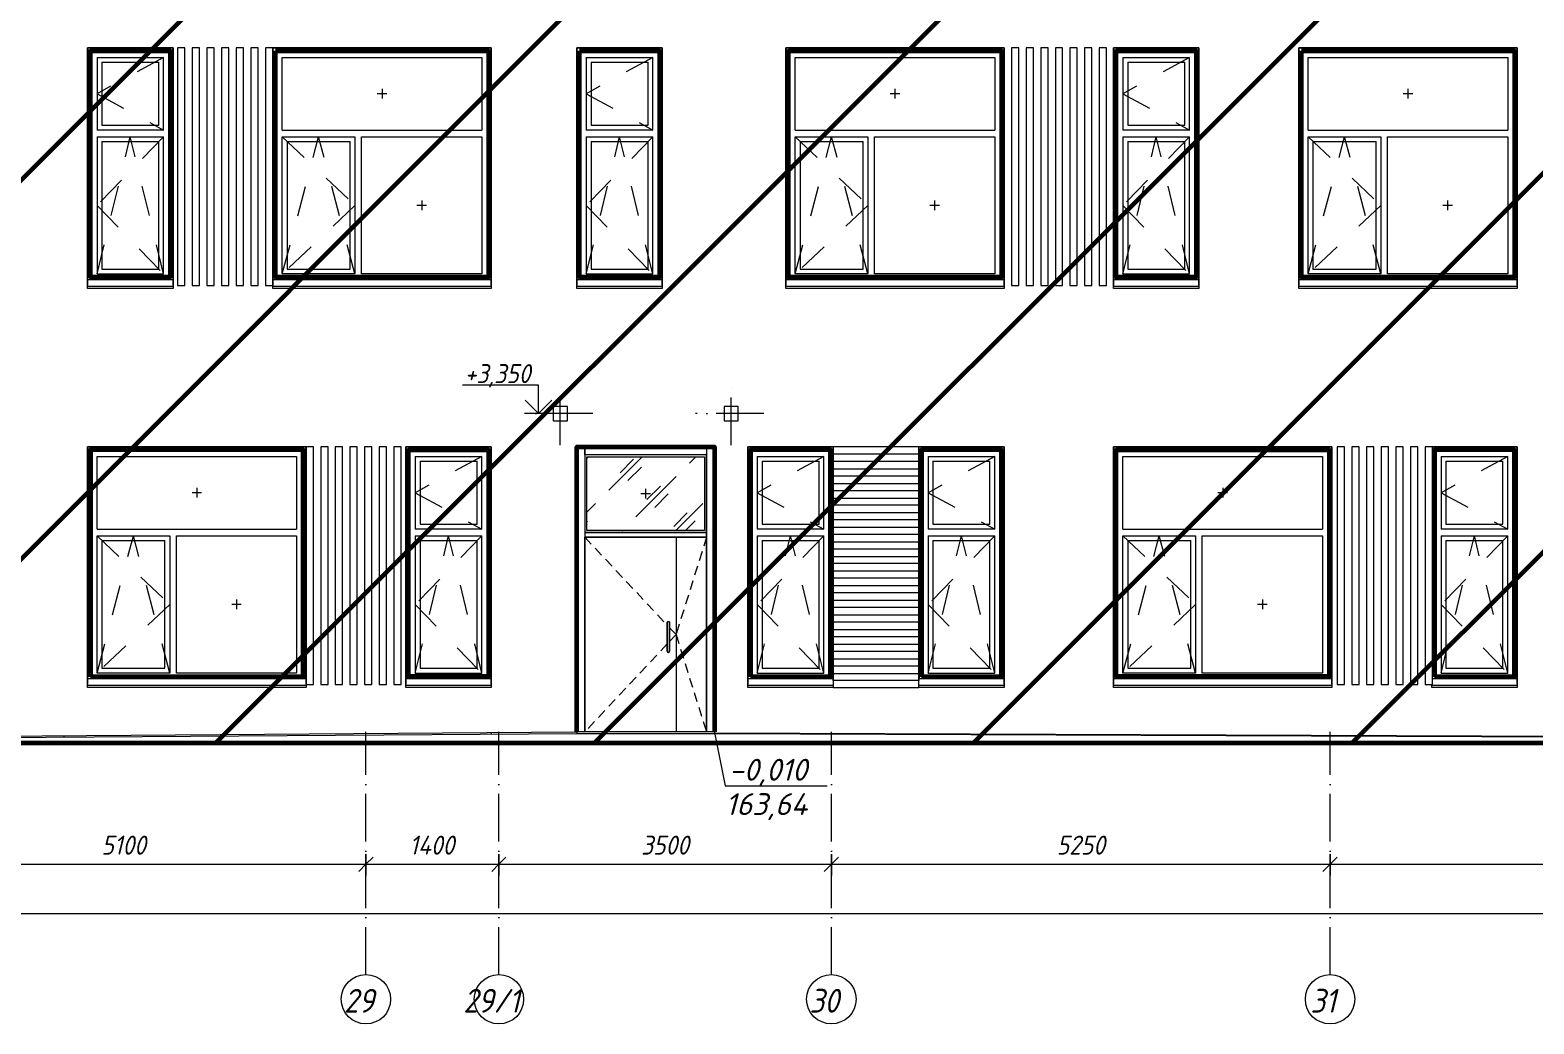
# Model space of a CAD drawing. Header units: millimetres. Extents: x 3914 to 443608, y -156176 to 78197.
# Drawn here: x 141469 to 157300, y -3074 to 7387 of the extents above; entities that cross this region are included whole.
import ezdxf

# ---------------------------------------------------------------- set-up
doc = ezdxf.new("R2010")
doc.units = ezdxf.units.MM
for name, pattern in [('200_ШТРИХ__ш1_п0_6_', [160, 100, -60]), ('50_200_ШТРИХ_1Т_ш5_п1_п1_', [700, 500, -100, 0, -100]), ('Штрих', [635, 317.5, -317.5])]:
    doc.linetypes.add(name, pattern=pattern)
for name, color, linetype, lineweight in [('0) клиннинг', 90, 'Continuous', 60), ('1) Откосы', 102, 'Continuous', 60), ('A-ANNO-DIMS', 7, 'Continuous', 9), ('A-ANNO-NOTE', 7, 'Continuous', 9), ('A-DETL-2', 7, 'Continuous', 5), ('A-DETL-CNTR', 7, '50_200_ШТРИХ_1Т_ш5_п1_п1_', 9), ('A-DETL-THIN', 7, 'Continuous', 9), ('A-DOOR', 7, 'Continuous', 9), ('A-DOOR-1', 7, 'Continuous', 5), ('A-DOOR-2', 7, '200_ШТРИХ__ш1_п0_6_', 5), ('A-DOOR-FRAM', 7, 'Continuous', 5), ('A-DOOR-HDLN', 7, 'Штрих', 5), ('A-GENM', 7, 'Continuous', 9), ('A-GLAZ-1', 7, 'Continuous', 5), ('A-GLAZ-2', 7, 'Штрих', 5), ('A-WALL', 7, 'Continuous', 5), ('G-ANNO-DIMS', 7, 'Continuous', 9), ('G-ANNO-DIMS-1', 7, 'Continuous', 20), ('I-WALL', 7, 'Continuous', 5), ('S-COLS', 7, 'Continuous', 9), ('Оси', 7, 'Continuous', 9), ('Оси-1', 7, '50_200_ШТРИХ_1Т_ш5_п1_п1_', 9)]:
    doc.layers.add(name, color=color, linetype=linetype, lineweight=lineweight)
doc.styles.add('ISOCPEUR_I_1', font='isocpeui.ttf', dxfattribs={"height": 230})
doc.styles.add('ISOCPEUR_I_2', font='isocpeui.ttf', dxfattribs={"width": 0.9, "height": 250})
doc.styles.add('ISOCPEUR_I_3', font='isocpeui.ttf', dxfattribs={"width": 0.9, "height": 200})

msp = doc.modelspace()

# ---------------------------------------------------------------- hatches: boundary and pattern name
at = {"layer": '0) клиннинг'}
h = msp.add_hatch(dxfattribs=at)
h.set_pattern_fill('ANSI31', color=256, scale=888)
h.paths.add_polyline_path([(164523.7, 13930), (38834, 13930), (38834, -116.1), (164523.7, -116.1)])
at = {"layer": 'A-DOOR-1'}
h = msp.add_hatch(dxfattribs=at)
h.set_pattern_fill('FP_27', color=256, style=0, pattern_type=2)
h.set_pattern_definition([(45, (106183.94, 100), (-282.8427, 282.8427), [200, -600]), (45, (105983.94, 0), (-282.8427, 282.8427), [600, -200]), (45, (106383.94, -100), (-282.8427, 282.8427), [200, -600])])
h.paths.add_polyline_path([(148568.7, 2120), (148568.7, 2895), (147328.7, 2895), (147328.7, 2120), (148103.7, 2120)], flags=0)

# ---------------------------------------------------------------- linework, layer by layer
at = {"layer": '0) клиннинг'}
msp.add_lwpolyline([(38834, -116.1), (164523.7, -116.1), (164523.7, 13930), (38834, 13930)], close=True, dxfattribs=at)
at = {"layer": '1) Откосы'}
for points in [[(142103.7, 7170), (142943.7, 7170), (142943.7, 4785), (142103.7, 4785)], [(144053.7, 7170), (146293.7, 7170), (146293.7, 4785), (144053.7, 4785)], [(147253.7, 7170), (148093.7, 7170), (148093.7, 4785), (147253.7, 4785)], [(149453.7, 7170), (151693.7, 7170), (151693.7, 4785), (149453.7, 4785)], [(152903.7, 7170), (153743.7, 7170), (153743.7, 4785), (152903.7, 4785)], [(154853.7, 7170), (157093.7, 7170), (157093.7, 4785), (154853.7, 4785)], [(142103.7, 585), (144343.7, 585), (144343.7, 2970), (142103.7, 2970)], [(145453.7, 2970), (146293.7, 2970), (146293.7, 585), (145453.7, 585)], [(149053.7, 585), (149893.7, 585), (149893.7, 2970), (149053.7, 2970)], [(150853.7, 585), (151693.7, 585), (151693.7, 2970), (150853.7, 2970)], [(152903.7, 2970), (155143.7, 2970), (155143.7, 585), (152903.7, 585)], [(156253.7, 585), (157093.7, 585), (157093.7, 2970), (156253.7, 2970)]]:
    msp.add_lwpolyline(points, close=True, dxfattribs=at)
msp.add_lwpolyline([(147223.7, 0), (147223.7, 3000), (148673.7, 3000), (148673.7, 0)], dxfattribs=at)
at = {"layer": 'A-ANNO-DIMS'}
for p, q in [((139903.7, -1393.1), (145003.7, -1393.1)), ((145003.7, -1287), (145003.7, -1513.1)), ((145003.7, -1393.1), (145003.7, -1287)), ((145003.7, -1287), (145003.7, -1513.1)), ((145003.7, -1393.1), (145003.7, -1287)), ((145003.7, -1393.1), (146403.7, -1393.1)), ((146403.7, -1287), (146403.7, -1513.1)), ((146403.7, -1393.1), (146403.7, -1287)), ((146403.7, -1287), (146403.7, -1513.1)), ((146403.7, -1393.1), (146403.7, -1287)), ((146403.7, -1393.1), (149903.7, -1393.1)), ((149903.7, -1287), (149903.7, -1513.1)), ((149903.7, -1393.1), (149903.7, -1287)), ((149903.7, -1287), (149903.7, -1513.1)), ((149903.7, -1393.1), (149903.7, -1287)), ((149903.7, -1393.1), (155153.7, -1393.1)), ((155153.7, -1287), (155153.7, -1513.1)), ((155153.7, -1393.1), (155153.7, -1287)), ((155153.7, -1287), (155153.7, -1513.1)), ((155153.7, -1393.1), (155153.7, -1287)), ((155153.7, -1393.1), (160403.7, -1393.1)), ((39183.7, -1912.7), (164323.7, -1912.7))]:
    msp.add_line(p, q, dxfattribs=at)
at = {"layer": 'A-ANNO-DIMS', "lineweight": 20}
for p, q in [((145003.7, -1393.1), (144928.7, -1468.1)), ((145003.7, -1393.1), (144928.7, -1468.1)), ((145003.7, -1393.1), (145078.7, -1318.1)), ((145003.7, -1393.1), (145078.7, -1318.1)), ((146403.7, -1393.1), (146328.7, -1468.1)), ((146403.7, -1393.1), (146328.7, -1468.1)), ((146403.7, -1393.1), (146478.7, -1318.1)), ((146403.7, -1393.1), (146478.7, -1318.1)), ((149903.7, -1393.1), (149828.7, -1468.1)), ((149903.7, -1393.1), (149828.7, -1468.1)), ((149903.7, -1393.1), (149978.7, -1318.1)), ((149903.7, -1393.1), (149978.7, -1318.1)), ((155153.7, -1393.1), (155078.7, -1468.1)), ((155153.7, -1393.1), (155078.7, -1468.1)), ((155153.7, -1393.1), (155228.7, -1318.1)), ((155153.7, -1393.1), (155228.7, -1318.1))]:
    msp.add_line(p, q, dxfattribs=at)
at = {"layer": 'A-ANNO-NOTE'}
for p, q in [((148675.3, -7.4), (148786.3, -568.5)), ((149861, -571.6), (148786.3, -571.6))]:
    msp.add_line(p, q, dxfattribs=at)
at = {"layer": 'A-DETL-2'}
for p, q in [((147124.8, 3425), (146974.8, 3425)), ((146974.8, 3425), (146974.8, 3275)), ((147124.8, 3275), (147124.8, 3425)), ((148923.7, 3425), (148773.7, 3425)), ((148773.7, 3425), (148773.7, 3275)), ((148923.7, 3275), (148923.7, 3425)), ((146974.8, 3275), (147124.8, 3275)), ((148773.7, 3275), (148923.7, 3275)), ((148682.9, -21.3), (147222.9, -21.3)), ((164453.7, -78.6), (148682.9, -21.3))]:
    msp.add_line(p, q, dxfattribs=at)
at = {"layer": 'A-DETL-CNTR'}
for p, q in [((147049.8, 3020), (147049.8, 3660)), ((148848.7, 3020), (148848.7, 3660)), ((147393.9, 3350), (146673.9, 3350)), ((149192.8, 3350), (148472.8, 3350))]:
    msp.add_line(p, q, dxfattribs=at)
at = {"layer": 'A-DETL-THIN'}
msp.add_line((147222.9, -21.3), (128373.7, -150), dxfattribs=at)
at = {"layer": 'A-DOOR'}
for p, q in [((147308.7, 2915), (147308.7, 2100)), ((148588.7, 2915), (147308.7, 2915)), ((147328.7, 2895), (148568.7, 2895)), ((147328.7, 2120), (147328.7, 2895)), ((148568.7, 2895), (148568.7, 2120)), ((148588.7, 2100), (148588.7, 2915)), ((147308.7, 2100), (148588.7, 2100)), ((148568.7, 2120), (147328.7, 2120)), ((148176.2, 850), (148176.2, 1150)), ((148176.2, 1150), (148176.2, 850)), ((148201.2, 1150), (148201.2, 850)), ((148201.2, 850), (148201.2, 1150))]:
    msp.add_line(p, q, dxfattribs=at)
for centre, start, end in [((148188.7, 1150), 0, 180), ((148188.7, 850), 180, 0)]:
    msp.add_arc(centre, 12.5, start, end, dxfattribs=at)
msp.add_open_spline([(148176.2, 1150), (148176.2, 1150.3), (148176.2, 1150.8), (148176.2, 1151.6), (148176.4, 1152.4), (148176.6, 1153.2), (148176.8, 1154), (148177.1, 1154.8), (148177.4, 1155.5), (148177.7, 1156), (148177.8, 1156.2)], degree=3, dxfattribs=at)
for points, knots in [([(148179.8, 1158.8), (148180, 1159), (148180.4, 1159.4), (148181.2, 1160.1), (148182.4, 1160.9), (148183.9, 1161.6), (148184.9, 1162), (148185.4, 1162.1)], [0.75, 0.75, 0.75, 0.75, 0.77083333, 0.79166667, 0.83333333, 0.875, 0.91666667, 0.91666667, 0.91666667, 0.91666667]), ([(148188.7, 1162.5), (148189.7, 1162.5), (148191.4, 1162.3), (148193.4, 1161.6), (148194.9, 1160.9), (148196.1, 1160.1), (148196.9, 1159.4), (148197.7, 1158.7), (148198.6, 1157.6), (148199.2, 1156.7), (148199.5, 1156.2)], [0, 0, 0, 0, 0.08333333, 0.125, 0.16666667, 0.20833333, 0.22916667, 0.25, 0.29166667, 0.33333333, 0.33333333, 0.33333333, 0.33333333]), ([(148176.2, 850), (148176.2, 849.7), (148176.2, 849.2), (148176.2, 848.4), (148176.4, 847.6), (148176.6, 846.8), (148176.8, 846), (148177.1, 845.2), (148177.4, 844.5), (148177.8, 843.7), (148178.3, 843.1), (148178.9, 842.2), (148179.6, 841.3), (148180.4, 840.6), (148181.2, 839.9), (148182.4, 839.1), (148183.9, 838.4), (148185.9, 837.7), (148187.6, 837.5), (148188.7, 837.5)], [0.5, 0.5, 0.5, 0.5, 0.52083333, 0.54166667, 0.5625, 0.58333333, 0.60416667, 0.625, 0.64583333, 0.66666667, 0.6875, 0.70833333, 0.75, 0.77083333, 0.79166667, 0.83333333, 0.875, 0.91666667, 1, 1, 1, 1]), ([(148199.5, 843.7), (148199.3, 843.5), (148199.1, 843.1), (148198.4, 842.2), (148197.7, 841.3), (148196.9, 840.6), (148196.1, 839.9), (148194.9, 839.1), (148193.4, 838.4), (148191.4, 837.7), (148189.7, 837.5), (148188.7, 837.5)], [-0.33333333, -0.33333333, -0.33333333, -0.33333333, -0.3125, -0.29166667, -0.25, -0.22916667, -0.20833333, -0.16666667, -0.125, -0.08333333, 0, 0, 0, 0])]:
    msp.add_open_spline(points, degree=3, knots=knots, dxfattribs=at)
at = {"layer": 'A-DOOR-1'}
for p, q in [((148268.7, 2050), (147308.7, 2050)), ((147308.7, 0), (147308.7, 2050)), ((148268.7, 2050), (148268.7, 0)), ((148588.7, 2050), (148268.7, 2050)), ((148268.7, 2050), (148268.7, 0)), ((148588.7, 0), (148588.7, 2050)), ((148268.7, 0), (147308.7, 0)), ((148588.7, 0), (148268.7, 0))]:
    msp.add_line(p, q, dxfattribs=at)
at = {"layer": 'A-DOOR-2'}
for p, q in [((147307.3, 2050), (148176.2, 1123.6)), ((148590, 2050), (148268.7, 1025)), ((148201.2, 1097), (148268.7, 1025)), ((148268.7, 1025), (148201.2, 952.9)), ((148268.7, 1025), (148588.7, 0)), ((148176.2, 926.2), (147308.7, 0))]:
    msp.add_line(p, q, dxfattribs=at)
at = {"layer": 'A-DOOR-FRAM'}
for p, q in [((147308.7, 2915), (147308.7, 3000)), ((147308.7, 3000), (147308.7, 0)), ((148588.7, 2915), (147308.7, 2915)), ((148588.7, 3000), (148588.7, 2915)), ((148588.7, 3000), (148588.7, 0)), ((148588.7, 2100), (147308.7, 2100)), ((147308.7, 2100), (147308.7, 2050)), ((148588.7, 2050), (148588.7, 2100)), ((147308.7, 2050), (148588.7, 2050)), ((147223.7, 300), (147223.7, 0)), ((148673.7, 0), (148588.7, 0)), ((147308.7, 0), (147223.7, 0))]:
    msp.add_line(p, q, dxfattribs=at)
at = {"layer": 'A-DOOR-HDLN'}
for p, q in [((148673.7, 3000), (147223.7, 3000)), ((147223.7, 0), (147223.7, 3000)), ((148673.7, 3000), (147223.7, 3000)), ((147223.7, 0), (147223.7, 3000)), ((148673.7, 0), (148673.7, 3000)), ((148673.7, 0), (148673.7, 3000))]:
    msp.add_line(p, q, dxfattribs=at)
at = {"layer": 'A-GENM'}
for p, q in [((142088.5, 7175), (142073.7, 7175)), ((142073.7, 7170), (142089.7, 7170)), ((142139.7, 7200), (142088.5, 7175)), ((142089.7, 7170), (142140.8, 7195)), ((142140.8, 7195), (142209.7, 7195)), ((142209.7, 7195), (142209.7, 7200)), ((142837.7, 7200), (142837.7, 7195)), ((142837.7, 7195), (142906.5, 7195)), ((142906.5, 7195), (142957.7, 7170)), ((142958.8, 7175), (142907.7, 7200)), ((142957.7, 7170), (142973.7, 7170)), ((142973.7, 7175), (142958.8, 7175)), ((147987.7, 7200), (147987.7, 7195)), ((147987.7, 7195), (148056.5, 7195)), ((148056.5, 7195), (148107.7, 7170)), ((148108.8, 7175), (148057.7, 7200)), ((148107.7, 7170), (148123.7, 7170)), ((148123.7, 7175), (148108.8, 7175)), ((149438.5, 7175), (149423.7, 7175)), ((149423.7, 7170), (149429.7, 7170)), ((149429.7, 7170), (149439.7, 7170)), ((149429.7, 7170), (149429.7, 4758.8)), ((149489.7, 7200), (149438.5, 7175)), ((149439.7, 7170), (149490.8, 7195)), ((149490.8, 7195), (149559.7, 7195)), ((149559.7, 7195), (149559.7, 7200)), ((152888.5, 7175), (152873.7, 7175)), ((152873.7, 7170), (152889.7, 7170)), ((152939.7, 7200), (152888.5, 7175)), ((152889.7, 7170), (152940.8, 7195)), ((152940.8, 7195), (153009.7, 7195)), ((153009.7, 7195), (153009.7, 7200)), ((153637.7, 7200), (153637.7, 7195)), ((153637.7, 7195), (153706.5, 7195)), ((153706.5, 7195), (153757.7, 7170)), ((153758.8, 7175), (153707.7, 7200)), ((153757.7, 7170), (153773.7, 7170)), ((153773.7, 7175), (153758.8, 7175)), ((142088.5, 2975), (142073.7, 2975)), ((142073.7, 2970), (142089.7, 2970)), ((142139.7, 3000), (142088.5, 2975)), ((142089.7, 2970), (142140.8, 2995)), ((142140.8, 2995), (142209.7, 2995)), ((142209.7, 2995), (142209.7, 3000)), ((144237.7, 3000), (144237.7, 2995)), ((144237.7, 2995), (144306.5, 2995)), ((144306.5, 2995), (144357.7, 2970)), ((144358.8, 2975), (144307.7, 3000)), ((144357.7, 2970), (144373.7, 2970)), ((144373.7, 2975), (144358.8, 2975)), ((144367.7, 2970), (144373.7, 2970)), ((144367.7, 558.8), (144367.7, 2970)), ((145438.5, 2975), (145423.7, 2975)), ((145423.7, 2970), (145439.7, 2970)), ((145489.7, 3000), (145438.5, 2975)), ((145439.7, 2970), (145490.8, 2995)), ((145490.8, 2995), (145559.7, 2995)), ((145559.7, 2995), (145559.7, 3000)), ((149787.7, 3000), (149787.7, 2995)), ((149787.7, 2995), (149856.5, 2995)), ((149856.5, 2995), (149907.7, 2970)), ((149908.8, 2975), (149857.7, 3000)), ((149907.7, 2970), (149923.7, 2970)), ((149923.7, 2975), (149908.8, 2975)), ((150838.5, 2975), (150823.7, 2975)), ((150823.7, 2970), (150829.7, 2970)), ((150829.7, 2970), (150839.7, 2970)), ((150829.7, 2970), (150829.7, 558.8)), ((150889.7, 3000), (150838.5, 2975)), ((150839.7, 2970), (150890.8, 2995)), ((150890.8, 2995), (150959.7, 2995)), ((150959.7, 2995), (150959.7, 3000)), ((152888.5, 2975), (152873.7, 2975)), ((152873.7, 2970), (152889.7, 2970)), ((152939.7, 3000), (152888.5, 2975)), ((152889.7, 2970), (152940.8, 2995)), ((152940.8, 2995), (153009.7, 2995)), ((153009.7, 2995), (153009.7, 3000)), ((155037.7, 3000), (155037.7, 2995)), ((155037.7, 2995), (155106.5, 2995)), ((155106.5, 2995), (155157.7, 2970)), ((155158.8, 2975), (155107.7, 3000)), ((155157.7, 2970), (155173.7, 2970)), ((155173.7, 2975), (155158.8, 2975)), ((155167.7, 2970), (155173.7, 2970)), ((155167.7, 558.8), (155167.7, 2970)), ((156238.5, 2975), (156230.7, 2975)), ((156230.7, 2970), (156239.7, 2970)), ((156289.7, 3000), (156238.5, 2975)), ((156239.7, 2970), (156290.8, 2995)), ((156290.8, 2995), (156359.7, 2995)), ((156359.7, 2995), (156359.7, 3000))]:
    msp.add_line(p, q, dxfattribs=at)
at = {"layer": 'A-GLAZ-1'}
for p, q in [((142073.7, 7200), (142073.7, 4702.5)), ((142973.7, 7200), (142073.7, 7200)), ((142103.7, 4785), (142103.7, 7170)), ((142103.7, 7170), (142943.7, 7170)), ((142943.7, 7170), (142943.7, 4785)), ((142973.7, 4702.5), (142973.7, 7200)), ((144023.7, 7200), (144023.7, 4702.5)), ((146323.7, 7200), (144023.7, 7200)), ((144053.7, 7170), (144053.7, 4785)), ((146293.7, 7170), (144053.7, 7170)), ((146293.7, 4785), (146293.7, 7170)), ((146323.7, 4702.5), (146323.7, 7200)), ((147223.7, 7200), (147223.7, 4702.5)), ((148123.7, 7200), (147223.7, 7200)), ((147253.7, 4785), (147253.7, 7170)), ((147253.7, 7170), (148093.7, 7170)), ((148093.7, 7170), (148093.7, 4785)), ((148123.7, 4702.5), (148123.7, 7200)), ((149423.7, 7200), (149423.7, 4702.5)), ((151723.7, 7200), (149423.7, 7200)), ((149453.7, 7170), (149453.7, 4785)), ((151693.7, 7170), (149453.7, 7170)), ((151693.7, 4785), (151693.7, 7170)), ((151723.7, 4702.5), (151723.7, 7200)), ((152873.7, 7200), (152873.7, 4702.5)), ((153773.7, 7200), (152873.7, 7200)), ((152903.7, 4785), (152903.7, 7170)), ((152903.7, 7170), (153743.7, 7170)), ((153743.7, 7170), (153743.7, 4785)), ((153773.7, 4702.5), (153773.7, 7200)), ((154823.7, 7200), (154823.7, 4702.5)), ((157123.7, 7200), (154823.7, 7200)), ((154853.7, 7170), (154853.7, 4785)), ((157093.7, 7170), (154853.7, 7170)), ((157093.7, 4785), (157093.7, 7170)), ((157123.7, 4702.5), (157123.7, 7200)), ((142173.7, 7100), (142173.7, 6335)), ((142173.7, 7100), (142873.7, 7100)), ((142223.7, 7050), (142223.7, 6385)), ((142223.7, 7050), (142823.7, 7050)), ((142823.7, 6385), (142823.7, 7050)), ((142873.7, 6335), (142873.7, 7100)), ((144123.7, 6335), (144123.7, 7100)), ((144123.7, 7100), (146223.7, 7100)), ((146223.7, 7100), (146223.7, 6335)), ((147323.7, 7100), (147323.7, 6335)), ((147323.7, 7100), (148023.7, 7100)), ((147373.7, 7050), (147373.7, 6385)), ((147373.7, 7050), (147973.7, 7050)), ((147973.7, 6385), (147973.7, 7050)), ((148023.7, 6335), (148023.7, 7100)), ((149523.7, 6335), (149523.7, 7100)), ((149523.7, 7100), (151623.7, 7100)), ((151623.7, 7100), (151623.7, 6335)), ((152973.7, 7100), (152973.7, 6335)), ((152973.7, 7100), (153673.7, 7100)), ((153023.7, 7050), (153023.7, 6385)), ((153023.7, 7050), (153623.7, 7050)), ((153623.7, 6385), (153623.7, 7050)), ((153673.7, 6335), (153673.7, 7100)), ((154923.7, 6335), (154923.7, 7100)), ((154923.7, 7100), (157023.7, 7100)), ((157023.7, 7100), (157023.7, 6335)), ((142873.7, 6335), (142173.7, 6335)), ((142223.7, 6385), (142823.7, 6385)), ((144123.7, 6335), (146223.7, 6335)), ((148023.7, 6335), (147323.7, 6335)), ((147373.7, 6385), (147973.7, 6385)), ((149523.7, 6335), (151623.7, 6335)), ((153673.7, 6335), (152973.7, 6335)), ((153023.7, 6385), (153623.7, 6385)), ((154923.7, 6335), (157023.7, 6335)), ((142173.7, 6265), (142173.7, 4820)), ((142173.7, 6265), (142873.7, 6265)), ((142223.7, 6215), (142223.7, 4870)), ((142223.7, 6215), (142823.7, 6215)), ((142823.7, 4870), (142823.7, 6215)), ((142873.7, 4820), (142873.7, 6265)), ((144123.7, 4820), (144123.7, 6265)), ((144123.7, 6265), (144888.7, 6265)), ((144173.7, 6215), (144173.7, 4870)), ((144173.7, 6215), (144838.7, 6215)), ((144838.7, 4870), (144838.7, 6215)), ((144888.7, 6265), (144888.7, 4820)), ((144958.7, 4820), (144958.7, 6265)), ((144958.7, 6265), (146223.7, 6265)), ((146223.7, 6265), (146223.7, 4820)), ((147323.7, 6265), (147323.7, 4820)), ((147323.7, 6265), (148023.7, 6265)), ((147373.7, 6215), (147373.7, 4870)), ((147373.7, 6215), (147973.7, 6215)), ((147973.7, 4870), (147973.7, 6215)), ((148023.7, 4820), (148023.7, 6265)), ((149523.7, 4820), (149523.7, 6265)), ((149523.7, 6265), (150288.7, 6265)), ((149573.7, 6215), (149573.7, 4870)), ((149573.7, 6215), (150238.7, 6215)), ((150238.7, 4870), (150238.7, 6215)), ((150288.7, 6265), (150288.7, 4820)), ((150358.7, 4820), (150358.7, 6265)), ((150358.7, 6265), (151623.7, 6265)), ((151623.7, 6265), (151623.7, 4820)), ((152973.7, 6265), (152973.7, 4820)), ((152973.7, 6265), (153673.7, 6265)), ((153023.7, 6215), (153023.7, 4870)), ((153023.7, 6215), (153623.7, 6215)), ((153623.7, 4870), (153623.7, 6215)), ((153673.7, 4820), (153673.7, 6265)), ((154923.7, 4820), (154923.7, 6265)), ((154923.7, 6265), (155688.7, 6265)), ((154973.7, 6215), (154973.7, 4870)), ((154973.7, 6215), (155638.7, 6215)), ((155638.7, 4870), (155638.7, 6215)), ((155688.7, 6265), (155688.7, 4820)), ((155758.7, 4820), (155758.7, 6265)), ((155758.7, 6265), (157023.7, 6265)), ((157023.7, 6265), (157023.7, 4820)), ((142973.7, 4785), (142073.7, 4785)), ((142973.7, 4760), (142073.7, 4760)), ((142173.7, 4820), (142873.7, 4820)), ((142223.7, 4870), (142823.7, 4870)), ((146323.7, 4785), (144023.7, 4785)), ((146323.7, 4760), (144023.7, 4760)), ((144888.7, 4820), (144123.7, 4820)), ((144173.7, 4870), (144838.7, 4870)), ((146223.7, 4820), (144958.7, 4820)), ((148123.7, 4785), (147223.7, 4785)), ((148123.7, 4760), (147223.7, 4760)), ((147323.7, 4820), (148023.7, 4820)), ((147373.7, 4870), (147973.7, 4870)), ((151723.7, 4785), (149429.7, 4785)), ((151723.7, 4760), (149429.7, 4760)), ((150288.7, 4820), (149523.7, 4820)), ((149573.7, 4870), (150238.7, 4870)), ((151623.7, 4820), (150358.7, 4820)), ((153773.7, 4785), (152873.7, 4785)), ((153773.7, 4760), (152873.7, 4760)), ((152973.7, 4820), (153673.7, 4820)), ((153023.7, 4870), (153623.7, 4870)), ((157123.7, 4785), (154823.7, 4785)), ((157123.7, 4760), (154823.7, 4760)), ((155688.7, 4820), (154923.7, 4820)), ((154973.7, 4870), (155638.7, 4870)), ((157023.7, 4820), (155758.7, 4820)), ((142073.7, 4691), (142073.7, 4702.5)), ((142073.7, 4666), (142073.7, 4691)), ((142073.7, 4691), (142973.7, 4691)), ((142973.7, 4666), (142073.7, 4666)), ((142973.7, 4702.5), (142973.7, 4691)), ((142973.7, 4691), (142973.7, 4666)), ((144023.7, 4691), (144023.7, 4702.5)), ((144023.7, 4666), (144023.7, 4691)), ((144023.7, 4691), (146323.7, 4691)), ((146323.7, 4666), (144023.7, 4666)), ((146323.7, 4702.5), (146323.7, 4691)), ((146323.7, 4691), (146323.7, 4666)), ((147223.7, 4691), (147223.7, 4702.5)), ((147223.7, 4666), (147223.7, 4691)), ((147223.7, 4691), (148123.7, 4691)), ((148123.7, 4666), (147223.7, 4666)), ((148123.7, 4702.5), (148123.7, 4691)), ((148123.7, 4691), (148123.7, 4666)), ((149423.7, 4691), (149423.7, 4702.5)), ((149423.7, 4666), (149423.7, 4691)), ((149423.7, 4691), (151723.7, 4691)), ((151723.7, 4666), (149423.7, 4666)), ((151723.7, 4702.5), (151723.7, 4691)), ((151723.7, 4691), (151723.7, 4666)), ((152873.7, 4691), (152873.7, 4702.5)), ((152873.7, 4666), (152873.7, 4691)), ((152873.7, 4691), (153773.7, 4691)), ((153773.7, 4666), (152873.7, 4666)), ((153773.7, 4702.5), (153773.7, 4691)), ((153773.7, 4691), (153773.7, 4666)), ((154823.7, 4691), (154823.7, 4702.5)), ((154823.7, 4666), (154823.7, 4691)), ((154823.7, 4691), (157123.7, 4691)), ((157123.7, 4666), (154823.7, 4666)), ((157123.7, 4702.5), (157123.7, 4691)), ((157123.7, 4691), (157123.7, 4666)), ((142073.7, 3000), (142073.7, 502.5)), ((144373.7, 3000), (142073.7, 3000)), ((142103.7, 2970), (142103.7, 585)), ((144343.7, 2970), (142103.7, 2970)), ((142173.7, 2135), (142173.7, 2900)), ((142173.7, 2900), (144273.7, 2900)), ((144273.7, 2900), (144273.7, 2135)), ((144343.7, 585), (144343.7, 2970)), ((144373.7, 502.5), (144373.7, 3000)), ((145423.7, 3000), (145423.7, 502.5)), ((146323.7, 3000), (145423.7, 3000)), ((145453.7, 585), (145453.7, 2970)), ((145453.7, 2970), (146293.7, 2970)), ((145523.7, 2900), (145523.7, 2135)), ((145523.7, 2900), (146223.7, 2900)), ((145573.7, 2850), (145573.7, 2185)), ((145573.7, 2850), (146173.7, 2850)), ((146173.7, 2185), (146173.7, 2850)), ((146223.7, 2135), (146223.7, 2900)), ((146293.7, 2970), (146293.7, 585)), ((146323.7, 502.5), (146323.7, 3000)), ((149023.7, 3000), (149023.7, 502.5)), ((149923.7, 3000), (149023.7, 3000)), ((149053.7, 585), (149053.7, 2970)), ((149053.7, 2970), (149893.7, 2970)), ((149123.7, 2900), (149123.7, 2135)), ((149123.7, 2900), (149823.7, 2900)), ((149173.7, 2850), (149173.7, 2185)), ((149173.7, 2850), (149773.7, 2850)), ((149773.7, 2185), (149773.7, 2850)), ((149823.7, 2135), (149823.7, 2900)), ((149893.7, 2970), (149893.7, 585)), ((149923.7, 2847.1), (149923.7, 2927)), ((151723.7, 3000), (150823.7, 3000)), ((150823.7, 2927), (150823.7, 2847.1)), ((150853.7, 585), (150853.7, 2970)), ((150853.7, 2970), (151693.7, 2970)), ((150923.7, 2900), (150923.7, 2135)), ((150923.7, 2900), (151623.7, 2900)), ((150973.7, 2850), (150973.7, 2185)), ((150973.7, 2850), (151573.7, 2850)), ((151573.7, 2185), (151573.7, 2850)), ((151623.7, 2135), (151623.7, 2900)), ((151693.7, 2970), (151693.7, 585)), ((151723.7, 502.5), (151723.7, 3000)), ((152873.7, 3000), (152873.7, 502.5)), ((155173.7, 3000), (152873.7, 3000)), ((152903.7, 2970), (152903.7, 585)), ((155143.7, 2970), (152903.7, 2970)), ((152973.7, 2135), (152973.7, 2900)), ((152973.7, 2900), (155073.7, 2900)), ((155073.7, 2900), (155073.7, 2135)), ((155143.7, 585), (155143.7, 2970)), ((155173.7, 502.5), (155173.7, 3000)), ((157123.7, 3000), (156230.7, 3000)), ((156253.7, 585), (156253.7, 2970)), ((156253.7, 2970), (157093.7, 2970)), ((156323.7, 2900), (156323.7, 2135)), ((156323.7, 2900), (157023.7, 2900)), ((156373.7, 2850), (156373.7, 2185)), ((156373.7, 2850), (156973.7, 2850)), ((156973.7, 2185), (156973.7, 2850)), ((157023.7, 2135), (157023.7, 2900)), ((157093.7, 2970), (157093.7, 585)), ((157123.7, 502.5), (157123.7, 3000)), ((149923.7, 2693.1), (149923.7, 2770.1)), ((150823.7, 2770.1), (150823.7, 2693.1)), ((147948.7, 2557.5), (147948.7, 2457.5)), ((149923.7, 2539.1), (149923.7, 2616.1)), ((150823.7, 2616.1), (150823.7, 2539.1)), ((147998.7, 2507.5), (147898.7, 2507.5)), ((149923.7, 2385.1), (149923.7, 2462.1)), ((150823.7, 2462.1), (150823.7, 2385.1)), ((149923.7, 2233.1), (149923.7, 2308.1)), ((150823.7, 2308.1), (150823.7, 2233.1)), ((142173.7, 2135), (144273.7, 2135)), ((142173.7, 620), (142173.7, 2065)), ((142173.7, 2065), (142938.7, 2065)), ((142938.7, 2065), (142938.7, 620)), ((143008.7, 620), (143008.7, 2065)), ((143008.7, 2065), (144273.7, 2065)), ((144273.7, 2065), (144273.7, 620)), ((146223.7, 2135), (145523.7, 2135)), ((145523.7, 2065), (145523.7, 620)), ((145523.7, 2065), (146223.7, 2065)), ((145573.7, 2185), (146173.7, 2185)), ((146223.7, 620), (146223.7, 2065)), ((149823.7, 2135), (149123.7, 2135)), ((149123.7, 2065), (149123.7, 620)), ((149123.7, 2065), (149823.7, 2065)), ((149173.7, 2185), (149773.7, 2185)), ((149823.7, 620), (149823.7, 2065)), ((149923.7, 2079.1), (149923.7, 2156.1)), ((150823.7, 2156.1), (150823.7, 2079.1)), ((151623.7, 2135), (150923.7, 2135)), ((150923.7, 2065), (150923.7, 620)), ((150923.7, 2065), (151623.7, 2065)), ((150973.7, 2185), (151573.7, 2185)), ((151623.7, 620), (151623.7, 2065)), ((152973.7, 2135), (155073.7, 2135)), ((152973.7, 620), (152973.7, 2065)), ((152973.7, 2065), (153738.7, 2065)), ((153738.7, 2065), (153738.7, 620)), ((153808.7, 620), (153808.7, 2065)), ((153808.7, 2065), (155073.7, 2065)), ((155073.7, 2065), (155073.7, 620)), ((157023.7, 2135), (156323.7, 2135)), ((156323.7, 2065), (156323.7, 620)), ((156323.7, 2065), (157023.7, 2065)), ((156373.7, 2185), (156973.7, 2185)), ((157023.7, 620), (157023.7, 2065)), ((142223.7, 2015), (142223.7, 670)), ((142223.7, 2015), (142888.7, 2015)), ((142888.7, 670), (142888.7, 2015)), ((145573.7, 2015), (145573.7, 670)), ((145573.7, 2015), (146173.7, 2015)), ((146173.7, 670), (146173.7, 2015)), ((149173.7, 2015), (149173.7, 670)), ((149173.7, 2015), (149773.7, 2015)), ((149773.7, 670), (149773.7, 2015)), ((149923.7, 1924.5), (149923.7, 2002.1)), ((150823.7, 2002.1), (150823.7, 1924.5)), ((150973.7, 2015), (150973.7, 670)), ((150973.7, 2015), (151573.7, 2015)), ((151573.7, 670), (151573.7, 2015)), ((153023.7, 2015), (153023.7, 670)), ((153023.7, 2015), (153688.7, 2015)), ((153688.7, 670), (153688.7, 2015)), ((156373.7, 2015), (156373.7, 670)), ((156373.7, 2015), (156973.7, 2015)), ((156973.7, 670), (156973.7, 2015)), ((149923.7, 1771.1), (149923.7, 1847.5)), ((150823.7, 1847.5), (150823.7, 1771.1)), ((149923.7, 1616.9), (149923.7, 1694.1)), ((150823.7, 1694.1), (150823.7, 1616.9)), ((149923.7, 1462.9), (149923.7, 1539.9)), ((150823.7, 1539.9), (150823.7, 1462.9)), ((149923.7, 1308.8), (149923.7, 1385.9)), ((150823.7, 1385.9), (150823.7, 1308.8)), ((149923.7, 1155), (149923.7, 1231.8)), ((150823.7, 1231.8), (150823.7, 1155)), ((149923.7, 1001.5), (149923.7, 1078)), ((150823.7, 1078), (150823.7, 1001.5)), ((149923.7, 847), (149923.7, 924.5)), ((150823.7, 924.5), (150823.7, 847)), ((142223.7, 670), (142888.7, 670)), ((145573.7, 670), (146173.7, 670)), ((149173.7, 670), (149773.7, 670)), ((149923.7, 693.1), (149923.7, 770)), ((150823.7, 770), (150823.7, 693.1)), ((150973.7, 670), (151573.7, 670)), ((153023.7, 670), (153688.7, 670)), ((156373.7, 670), (156973.7, 670)), ((144367.7, 585), (142073.7, 585)), ((144367.7, 560), (142073.7, 560)), ((142073.7, 491), (142073.7, 502.5)), ((142073.7, 466), (142073.7, 491)), ((142073.7, 491), (144373.7, 491)), ((142938.7, 620), (142173.7, 620)), ((144273.7, 620), (143008.7, 620)), ((144373.7, 502.5), (144373.7, 491)), ((144373.7, 491), (144373.7, 466)), ((146323.7, 585), (145423.7, 585)), ((146323.7, 560), (145423.7, 560)), ((145423.7, 491), (145423.7, 502.5)), ((145423.7, 466), (145423.7, 491)), ((145423.7, 491), (146323.7, 491)), ((145523.7, 620), (146223.7, 620)), ((146323.7, 502.5), (146323.7, 491)), ((146323.7, 491), (146323.7, 466)), ((149923.7, 585), (149023.7, 585)), ((149923.7, 560), (149023.7, 560)), ((149023.7, 491), (149023.7, 502.5)), ((149023.7, 466), (149023.7, 491)), ((149023.7, 491), (149923.7, 491)), ((149123.7, 620), (149823.7, 620)), ((149923.7, 540.4), (149923.7, 616.1)), ((149923.7, 495.6), (149923.7, 491)), ((149923.7, 491), (149923.7, 466)), ((150823.7, 616.1), (150823.7, 540.4)), ((150823.7, 491), (150823.7, 495.6)), ((150823.7, 466), (150823.7, 491)), ((150823.7, 491), (151723.7, 491)), ((151723.7, 585), (150829.7, 585)), ((151723.7, 560), (150829.7, 560)), ((150923.7, 620), (151623.7, 620)), ((151723.7, 502.5), (151723.7, 491)), ((151723.7, 491), (151723.7, 466)), ((155167.7, 585), (152873.7, 585)), ((155167.7, 560), (152873.7, 560)), ((152873.7, 491), (152873.7, 502.5)), ((152873.7, 466), (152873.7, 491)), ((152873.7, 491), (155173.7, 491)), ((153738.7, 620), (152973.7, 620)), ((155073.7, 620), (153808.7, 620)), ((155173.7, 502.5), (155173.7, 491)), ((155173.7, 491), (155173.7, 466)), ((156223.7, 491), (156223.7, 500)), ((156223.7, 466), (156223.7, 491)), ((156223.7, 491), (157123.7, 491)), ((157123.7, 585), (156230.7, 585)), ((157123.7, 560), (156230.7, 560)), ((156323.7, 620), (157023.7, 620)), ((157123.7, 502.5), (157123.7, 491)), ((157123.7, 491), (157123.7, 466)), ((144373.7, 466), (142073.7, 466)), ((146323.7, 466), (145423.7, 466)), ((149923.7, 466), (149023.7, 466)), ((151723.7, 466), (150823.7, 466)), ((155173.7, 466), (152873.7, 466)), ((157123.7, 466), (156223.7, 466))]:
    msp.add_line(p, q, dxfattribs=at)
at = {"layer": 'A-GLAZ-2'}
for p, q in [((142873.7, 7100), (142173.7, 6717.5)), ((148023.7, 7100), (147323.7, 6717.5)), ((153673.7, 7100), (152973.7, 6717.5)), ((142173.7, 6717.5), (142873.7, 6335)), ((145223.7, 6717.5), (145123.7, 6717.5)), ((145173.7, 6767.5), (145173.7, 6667.5)), ((147323.7, 6717.5), (148023.7, 6335)), ((150623.7, 6717.5), (150523.7, 6717.5)), ((150573.7, 6767.5), (150573.7, 6667.5)), ((152973.7, 6717.5), (153673.7, 6335)), ((156023.7, 6717.5), (155923.7, 6717.5)), ((155973.7, 6767.5), (155973.7, 6667.5)), ((142173.7, 4820), (142523.7, 6265)), ((142873.7, 6265), (142173.7, 5542.5)), ((142873.7, 4820), (142523.7, 6265)), ((144123.7, 4820), (144506.2, 6265)), ((144123.7, 6265), (144888.7, 5542.5)), ((144888.7, 4820), (144506.2, 6265)), ((147323.7, 4820), (147673.7, 6265)), ((148023.7, 6265), (147323.7, 5542.5)), ((148023.7, 4820), (147673.7, 6265)), ((149523.7, 4820), (149906.2, 6265)), ((149523.7, 6265), (150288.7, 5542.5)), ((150288.7, 4820), (149906.2, 6265)), ((152973.7, 4820), (153323.7, 6265)), ((153673.7, 6265), (152973.7, 5542.5)), ((153673.7, 4820), (153323.7, 6265)), ((154923.7, 4820), (155306.2, 6265)), ((154923.7, 6265), (155688.7, 5542.5)), ((155688.7, 4820), (155306.2, 6265)), ((142173.7, 5542.5), (142873.7, 4820)), ((144888.7, 5542.5), (144123.7, 4820)), ((145641.2, 5542.5), (145541.2, 5542.5)), ((145591.2, 5592.5), (145591.2, 5492.5)), ((147323.7, 5542.5), (148023.7, 4820)), ((150288.7, 5542.5), (149523.7, 4820)), ((151041.2, 5542.5), (150941.2, 5542.5)), ((150991.2, 5592.5), (150991.2, 5492.5)), ((152973.7, 5542.5), (153673.7, 4820)), ((155688.7, 5542.5), (154923.7, 4820)), ((156441.2, 5542.5), (156341.2, 5542.5)), ((156391.2, 5592.5), (156391.2, 5492.5)), ((146223.7, 2900), (145523.7, 2517.5)), ((149823.7, 2900), (149123.7, 2517.5)), ((151623.7, 2900), (150923.7, 2517.5)), ((157023.7, 2900), (156323.7, 2517.5)), ((143223.7, 2567.5), (143223.7, 2467.5)), ((154023.7, 2567.5), (154023.7, 2467.5)), ((143273.7, 2517.5), (143173.7, 2517.5)), ((145523.7, 2517.5), (146223.7, 2135)), ((149123.7, 2517.5), (149823.7, 2135)), ((150923.7, 2517.5), (151623.7, 2135)), ((154073.7, 2517.5), (153973.7, 2517.5)), ((156323.7, 2517.5), (157023.7, 2135)), ((142173.7, 620), (142556.2, 2065)), ((142173.7, 2065), (142938.7, 1342.5)), ((142938.7, 620), (142556.2, 2065)), ((145523.7, 620), (145873.7, 2065)), ((146223.7, 2065), (145523.7, 1342.5)), ((146223.7, 620), (145873.7, 2065)), ((149123.7, 620), (149473.7, 2065)), ((149823.7, 2065), (149123.7, 1342.5)), ((149823.7, 620), (149473.7, 2065)), ((150923.7, 620), (151273.7, 2065)), ((151623.7, 2065), (150923.7, 1342.5)), ((151623.7, 620), (151273.7, 2065)), ((152973.7, 620), (153356.2, 2065)), ((152973.7, 2065), (153738.7, 1342.5)), ((153738.7, 620), (153356.2, 2065)), ((156323.7, 620), (156673.7, 2065)), ((157023.7, 2065), (156323.7, 1342.5)), ((157023.7, 620), (156673.7, 2065)), ((142938.7, 1342.5), (142173.7, 620)), ((143691.2, 1342.5), (143591.2, 1342.5)), ((143641.2, 1392.5), (143641.2, 1292.5)), ((145523.7, 1342.5), (146223.7, 620)), ((149123.7, 1342.5), (149823.7, 620)), ((150923.7, 1342.5), (151623.7, 620)), ((153738.7, 1342.5), (152973.7, 620)), ((154491.2, 1342.5), (154391.2, 1342.5)), ((154441.2, 1392.5), (154441.2, 1292.5)), ((156323.7, 1342.5), (157023.7, 620))]:
    msp.add_line(p, q, dxfattribs=at)
at = {"layer": 'A-WALL'}
for p, q in [((142073.7, 7200), (142973.7, 7200)), ((142073.7, 4702.5), (142073.7, 7200)), ((142973.7, 7200), (142973.7, 4702.5)), ((144023.7, 7200), (146323.7, 7200)), ((144023.7, 4702.5), (144023.7, 7200)), ((146323.7, 7200), (146323.7, 4702.5)), ((147223.7, 7200), (148123.7, 7200)), ((147223.7, 4702.5), (147223.7, 7200)), ((148123.7, 7200), (148123.7, 4702.5)), ((149423.7, 7200), (151723.7, 7200)), ((149423.7, 4702.5), (149423.7, 7200)), ((151723.7, 7200), (151723.7, 4702.5)), ((152873.7, 7200), (153773.7, 7200)), ((152873.7, 4702.5), (152873.7, 7200)), ((153773.7, 7200), (153773.7, 4702.5)), ((154823.7, 7200), (157123.7, 7200)), ((154823.7, 4702.5), (154823.7, 7200)), ((157123.7, 7200), (157123.7, 4702.5)), ((142073.7, 502.5), (142073.7, 3000)), ((142073.7, 3000), (144373.7, 3000)), ((144373.7, 3000), (144373.7, 502.5)), ((145423.7, 3000), (146323.7, 3000)), ((145423.7, 502.5), (145423.7, 3000)), ((146323.7, 3000), (146323.7, 502.5)), ((147223.7, 300), (147223.7, 3000)), ((147223.7, 3000), (148673.7, 3000)), ((148673.7, 3000), (148673.7, -9.8)), ((149023.7, 502.5), (149023.7, 3000)), ((149023.7, 3000), (149923.7, 3000)), ((149923.7, 2927), (149923.7, 2847.1)), ((150823.7, 3000), (151723.7, 3000)), ((150823.7, 2847.1), (150823.7, 2927)), ((151723.7, 3000), (151723.7, 502.5)), ((152873.7, 502.5), (152873.7, 3000)), ((152873.7, 3000), (155173.7, 3000)), ((155173.7, 3000), (155173.7, 502.5)), ((156230.7, 3000), (157123.7, 3000)), ((157123.7, 3000), (157123.7, 502.5)), ((149923.7, 2770.1), (149923.7, 2693.1)), ((150823.7, 2693.1), (150823.7, 2770.1)), ((149923.7, 2616.1), (149923.7, 2539.1)), ((150823.7, 2539.1), (150823.7, 2616.1)), ((149923.7, 2462.1), (149923.7, 2385.1)), ((150823.7, 2385.1), (150823.7, 2462.1)), ((149923.7, 2308.1), (149923.7, 2233.1)), ((150823.7, 2233.1), (150823.7, 2308.1)), ((149923.7, 2156.1), (149923.7, 2079.1)), ((150823.7, 2079.1), (150823.7, 2156.1)), ((149923.7, 2002.1), (149923.7, 1924.5)), ((150823.7, 1924.5), (150823.7, 2002.1)), ((149923.7, 1847.5), (149923.7, 1771.1)), ((150823.7, 1771.1), (150823.7, 1847.5)), ((149923.7, 1694.1), (149923.7, 1616.9)), ((150823.7, 1616.9), (150823.7, 1694.1)), ((149923.7, 1539.9), (149923.7, 1462.9)), ((150823.7, 1462.9), (150823.7, 1539.9)), ((149923.7, 1385.9), (149923.7, 1308.8)), ((150823.7, 1308.8), (150823.7, 1385.9)), ((149923.7, 1231.8), (149923.7, 1155)), ((150823.7, 1155), (150823.7, 1231.8)), ((149923.7, 1078), (149923.7, 1001.5)), ((150823.7, 1001.5), (150823.7, 1078)), ((149923.7, 924.5), (149923.7, 847)), ((150823.7, 847), (150823.7, 924.5)), ((149923.7, 770), (149923.7, 693.1)), ((150823.7, 693.1), (150823.7, 770)), ((149923.7, 616.1), (149923.7, 540.4)), ((150823.7, 540.4), (150823.7, 616.1)), ((147218.7, 0), (147218.7, 300)), ((128373.7, -140.4), (147218.7, 0)), ((148673.7, -9.8), (164523.7, -70.5))]:
    msp.add_line(p, q, dxfattribs=at)
at = {"layer": 'G-ANNO-DIMS'}
for p, q in [((146820.7, 3650), (146020.7, 3650)), ((146820.7, 3350), (146820.7, 3650)), ((146972.3, 3350), (146672.4, 3350)), ((147294.2, 3350), (146820.7, 3350))]:
    msp.add_line(p, q, dxfattribs=at)
at = {"layer": 'G-ANNO-DIMS-1'}
for q in [(146679.3, 3491.4), (146962.1, 3491.4)]:
    msp.add_line((146820.7, 3350), q, dxfattribs=at)
at = {"layer": 'I-WALL'}
for p, q in [((143099.1, 7200), (143022.1, 7200)), ((143022.1, 7200), (143022.1, 4700)), ((143099.1, 4700), (143099.1, 7200)), ((143253.1, 7200), (143176.1, 7200)), ((143176.1, 7200), (143176.1, 4700)), ((143253.1, 4700), (143253.1, 7200)), ((143407.1, 7200), (143330.1, 7200)), ((143330.1, 7200), (143330.1, 4700)), ((143407.1, 4700), (143407.1, 7200)), ((143561.1, 7200), (143484.1, 7200)), ((143484.1, 7200), (143484.1, 4700)), ((143561.1, 4700), (143561.1, 7200)), ((143715.1, 7200), (143638.1, 7200)), ((143638.1, 7200), (143638.1, 4700)), ((143715.1, 4700), (143715.1, 7200)), ((143869.1, 7200), (143792.1, 7200)), ((143792.1, 7200), (143792.1, 4700)), ((143869.1, 4700), (143869.1, 7200)), ((144023.1, 7200), (143946.1, 7200)), ((143946.1, 7200), (143946.1, 4700)), ((144023.1, 4700), (144023.1, 7200)), ((151876.7, 7200), (151799.7, 7200)), ((151799.7, 7200), (151799.7, 4700)), ((151876.7, 4700), (151876.7, 7200)), ((152030.7, 7200), (151953.7, 7200)), ((151953.7, 7200), (151953.7, 4700)), ((152030.7, 4700), (152030.7, 7200)), ((152184.7, 7200), (152107.7, 7200)), ((152107.7, 7200), (152107.7, 4700)), ((152184.7, 4700), (152184.7, 7200)), ((152338.7, 7200), (152261.7, 7200)), ((152261.7, 7200), (152261.7, 4700)), ((152338.7, 4700), (152338.7, 7200)), ((152492.7, 7200), (152415.7, 7200)), ((152415.7, 7200), (152415.7, 4700)), ((152492.7, 4700), (152492.7, 7200)), ((152646.7, 7200), (152569.7, 7200)), ((152569.7, 7200), (152569.7, 4700)), ((152646.7, 4700), (152646.7, 7200)), ((152800.7, 7200), (152723.7, 7200)), ((152723.7, 7200), (152723.7, 4700)), ((152800.7, 4700), (152800.7, 7200)), ((143022.1, 4700), (143099.1, 4700)), ((143176.1, 4700), (143253.1, 4700)), ((143330.1, 4700), (143407.1, 4700)), ((143484.1, 4700), (143561.1, 4700)), ((143638.1, 4700), (143715.1, 4700)), ((143792.1, 4700), (143869.1, 4700)), ((143946.1, 4700), (144023.1, 4700)), ((151799.7, 4700), (151876.7, 4700)), ((151953.7, 4700), (152030.7, 4700)), ((152107.7, 4700), (152184.7, 4700)), ((152261.7, 4700), (152338.7, 4700)), ((152415.7, 4700), (152492.7, 4700)), ((152569.7, 4700), (152646.7, 4700)), ((152723.7, 4700), (152800.7, 4700)), ((144451.1, 3001), (144374.1, 3001)), ((144374.1, 3001), (144374.1, 500)), ((144451.1, 500), (144451.1, 3001)), ((144605.1, 3001), (144528.1, 3001)), ((144528.1, 3001), (144528.1, 500)), ((144605.1, 500), (144605.1, 3001)), ((144759.1, 3001), (144682.1, 3001)), ((144682.1, 3001), (144682.1, 500)), ((144759.1, 500), (144759.1, 3001)), ((144913.1, 3001), (144836.1, 3001)), ((144836.1, 3001), (144836.1, 500)), ((144913.1, 500), (144913.1, 3001)), ((145067.1, 3001), (144990.1, 3001)), ((144990.1, 3001), (144990.1, 500)), ((145067.1, 500), (145067.1, 3001)), ((145221.1, 3001), (145144.1, 3001)), ((145144.1, 3001), (145144.1, 500)), ((145221.1, 500), (145221.1, 3001)), ((145375.1, 3001), (145298.1, 3001)), ((145298.1, 3001), (145298.1, 500)), ((145375.1, 500), (145375.1, 3001)), ((150823.7, 3000), (149923.7, 3000)), ((149923.7, 3000), (149923.7, 2927)), ((149923.7, 2927), (150823.7, 2927)), ((150823.7, 2927), (150823.7, 3000)), ((151123.7, 2970), (151123.7, 3000)), ((155306.7, 3000), (155229.7, 3000)), ((155229.7, 3000), (155229.7, 500)), ((155306.7, 500), (155306.7, 3000)), ((155460.7, 3000), (155383.7, 3000)), ((155383.7, 3000), (155383.7, 500)), ((155460.7, 500), (155460.7, 3000)), ((155614.7, 3000), (155537.7, 3000)), ((155537.7, 3000), (155537.7, 500)), ((155614.7, 500), (155614.7, 3000)), ((155768.7, 3000), (155691.7, 3000)), ((155691.7, 3000), (155691.7, 500)), ((155768.7, 500), (155768.7, 3000)), ((155922.7, 3000), (155845.7, 3000)), ((155845.7, 3000), (155845.7, 500)), ((155922.7, 500), (155922.7, 3000)), ((156076.7, 3000), (155999.7, 3000)), ((155999.7, 3000), (155999.7, 500)), ((156076.7, 500), (156076.7, 3000)), ((156230.7, 3000), (156153.7, 3000)), ((156153.7, 3000), (156153.7, 500)), ((156230.7, 500), (156230.7, 3000)), ((150823.7, 2847.1), (149923.7, 2847.1)), ((149923.7, 2847.1), (149923.7, 2770.1)), ((149923.7, 2770.1), (150823.7, 2770.1)), ((150823.7, 2693.1), (149923.7, 2693.1)), ((149923.7, 2693.1), (149923.7, 2616.1)), ((150823.7, 2770.1), (150823.7, 2847.1)), ((150823.7, 2616.1), (150823.7, 2693.1)), ((149923.7, 2616.1), (150823.7, 2616.1)), ((150823.7, 2539.1), (149923.7, 2539.1)), ((149923.7, 2539.1), (149923.7, 2462.1)), ((150823.7, 2462.1), (150823.7, 2539.1)), ((149923.7, 2462.1), (150823.7, 2462.1)), ((150823.7, 2385.1), (149923.7, 2385.1)), ((149923.7, 2385.1), (149923.7, 2308.1)), ((150823.7, 2308.1), (150823.7, 2385.1)), ((149923.7, 2308.1), (150823.7, 2308.1)), ((150823.7, 2233.1), (149923.7, 2233.1)), ((149923.7, 2233.1), (149923.7, 2156.1)), ((150823.7, 2156.1), (150823.7, 2233.1)), ((149893.7, 2100), (149923.7, 2100)), ((149923.7, 2156.1), (150823.7, 2156.1)), ((150823.7, 2079.1), (149923.7, 2079.1)), ((149923.7, 2079.1), (149923.7, 2002.1)), ((150823.7, 2002.1), (150823.7, 2079.1)), ((149923.7, 2002.1), (150823.7, 2002.1)), ((150823.7, 1924.5), (149923.7, 1924.5)), ((149923.7, 1924.5), (149923.7, 1847.5)), ((150823.7, 1847.5), (150823.7, 1924.5)), ((149923.7, 1847.5), (150823.7, 1847.5)), ((150823.7, 1771.1), (149923.7, 1771.1)), ((149923.7, 1771.1), (149923.7, 1694.1)), ((150823.7, 1694.1), (150823.7, 1771.1)), ((149923.7, 1694.1), (150823.7, 1694.1)), ((150823.7, 1616.9), (149923.7, 1616.9)), ((149923.7, 1616.9), (149923.7, 1539.9)), ((150823.7, 1539.9), (150823.7, 1616.9)), ((149923.7, 1539.9), (150823.7, 1539.9)), ((150823.7, 1462.9), (149923.7, 1462.9)), ((149923.7, 1462.9), (149923.7, 1385.9)), ((150823.7, 1385.9), (150823.7, 1462.9)), ((149923.7, 1385.9), (150823.7, 1385.9)), ((150823.7, 1308.8), (149923.7, 1308.8)), ((149923.7, 1308.8), (149923.7, 1231.8)), ((150823.7, 1231.8), (150823.7, 1308.8)), ((149923.7, 1231.8), (150823.7, 1231.8)), ((150823.7, 1155), (149923.7, 1155)), ((149923.7, 1155), (149923.7, 1078)), ((150823.7, 1078), (150823.7, 1155)), ((149923.7, 1078), (150823.7, 1078)), ((150823.7, 1001.5), (149923.7, 1001.5)), ((149923.7, 1001.5), (149923.7, 924.5)), ((150823.7, 924.5), (150823.7, 1001.5)), ((149923.7, 924.5), (150823.7, 924.5)), ((150823.7, 847), (149923.7, 847)), ((149923.7, 847), (149923.7, 770)), ((150823.7, 770), (150823.7, 847)), ((149923.7, 770), (150823.7, 770)), ((150823.7, 693.1), (149923.7, 693.1)), ((149923.7, 693.1), (149923.7, 616.1)), ((150823.7, 616.1), (150823.7, 693.1)), ((144374.1, 500), (144451.1, 500)), ((144528.1, 500), (144605.1, 500)), ((144682.1, 500), (144759.1, 500)), ((144836.1, 500), (144913.1, 500)), ((144990.1, 500), (145067.1, 500)), ((145144.1, 500), (145221.1, 500)), ((145298.1, 500), (145375.1, 500)), ((149923.7, 616.1), (150823.7, 616.1)), ((150823.7, 540.4), (149923.7, 540.4)), ((149923.7, 540.4), (149923.7, 495.6)), ((150823.7, 495.6), (150823.7, 540.4)), ((155229.7, 500), (155306.7, 500)), ((155383.7, 500), (155460.7, 500)), ((155537.7, 500), (155614.7, 500)), ((155691.7, 500), (155768.7, 500)), ((155845.7, 500), (155922.7, 500)), ((155999.7, 500), (156076.7, 500)), ((156153.7, 500), (156230.7, 500)), ((149923.7, 466), (150823.7, 466))]:
    msp.add_line(p, q, dxfattribs=at)
at = {"layer": 'S-COLS'}
for p, q in [((141823.7, -40.2), (141823.7, -58.1)), ((146323.7, -6.7), (146323.7, -27.4)), ((147223.7, 0), (147223.7, -21.3)), ((151723.7, -21.5), (151723.7, -32.3)), ((152623.7, -24.9), (152623.7, -35.6)), ((157123.7, -42.1), (157123.7, -51.9))]:
    msp.add_line(p, q, dxfattribs=at)
at = {"layer": 'Оси'}
for centre in [(145003.7, -2813.6), (146403.7, -2813.6), (149903.7, -2813.6), (155153.7, -2813.6)]:
    msp.add_circle(centre, 260, dxfattribs=at)
at = {"layer": 'Оси-1'}
for p, q in [((145003.7, -2553.6), (145003.7, 0)), ((146403.7, -2553.6), (146403.7, 0)), ((149903.7, -2553.6), (149903.7, 0)), ((155153.7, -2553.6), (155153.7, 0))]:
    msp.add_line(p, q, dxfattribs=at)

# ---------------------------------------------------------------- texts
at = {"layer": 'A-ANNO-NOTE', "style": 'ISOCPEUR_I_1'}
for s, p in [('-0,010', (148825.2, -512.9)), ('163,64', (148788.2, -875))]:
    msp.add_text(s, height=230, dxfattribs=at).set_placement(p)
at = {"layer": 'G-ANNO-DIMS', "style": 'ISOCPEUR_I_3', "width": 0.9}
msp.add_text('+3,350', height=200, dxfattribs=at).set_placement((146044.3, 3671.3))
at = {"layer": 'Оси', "style": 'ISOCPEUR_I_2', "width": 0.9}
for s, p in [('29', (144772, -2954.8)), ('29/1', (146028.9, -2954.8)), ('30', (149672, -2954.8)), ('31', (154945.8, -2954.8))]:
    msp.add_text(s, height=250, dxfattribs=at).set_placement(p)

# ---------------------------------------------------------------- next in the draw order: texts
at = {"layer": 'A-ANNO-DIMS', "char_height": 200, "attachment_point": 1, "line_spacing_factor": 1.149209, "style": 'ISOCPEUR_I_3', "bg_fill": 3, "box_fill_scale": 1.25, "bg_fill_color": 256, "bg_fill_true_color": 13158600, "bg_fill_transparency": 0}
for s, insert, width in [('5100', (142220, -1091.8), 560.814), ('1400', (145462.3, -1091.8), 579.201), ('3500', (147900.8, -1091.8), 606.782), ('5250', (152275.8, -1091.8), 606.782)]:
    msp.add_mtext(s, dxfattribs=dict(at, insert=insert, width=width))

doc.saveas('drawing.dxf')
